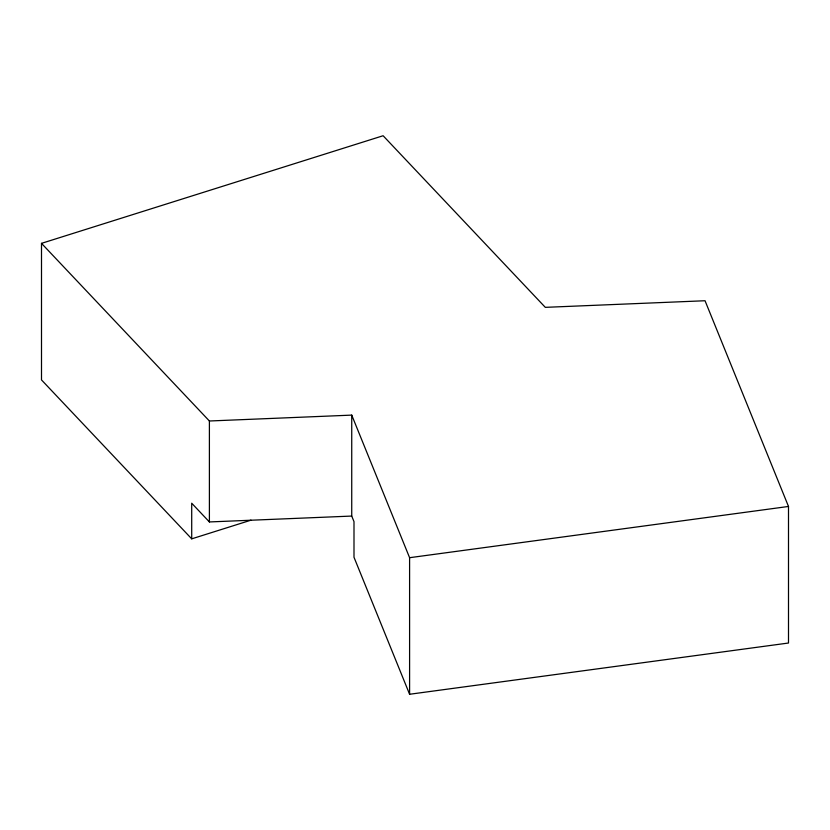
<?xml version="1.0" encoding="UTF-8"?>
<svg xmlns="http://www.w3.org/2000/svg" width="830" height="830" viewBox="0 0 830 830"><rect width="100%" height="100%" fill="white"/><g stroke="black" fill="none" stroke-linecap="round" stroke-linejoin="round"><path stroke-width="1.25" d="M41.5 243.356L383.118 135.736L545.31 307.349L705.033 300.74L788.5 506.456L788.5 643.022L409.595 694.264L353.995 557.252L353.995 521.624L351.733 516.063L351.733 415.114L209.399 420.997L41.5 243.356L41.5 379.922L191.709 538.846L251.002 520.171M351.733 415.114L409.595 557.698L788.5 506.456M191.709 538.846L191.709 503.219L209.399 521.946L351.733 516.063M409.595 557.698L409.595 694.264M209.399 420.997L209.399 521.946"/></g></svg>
